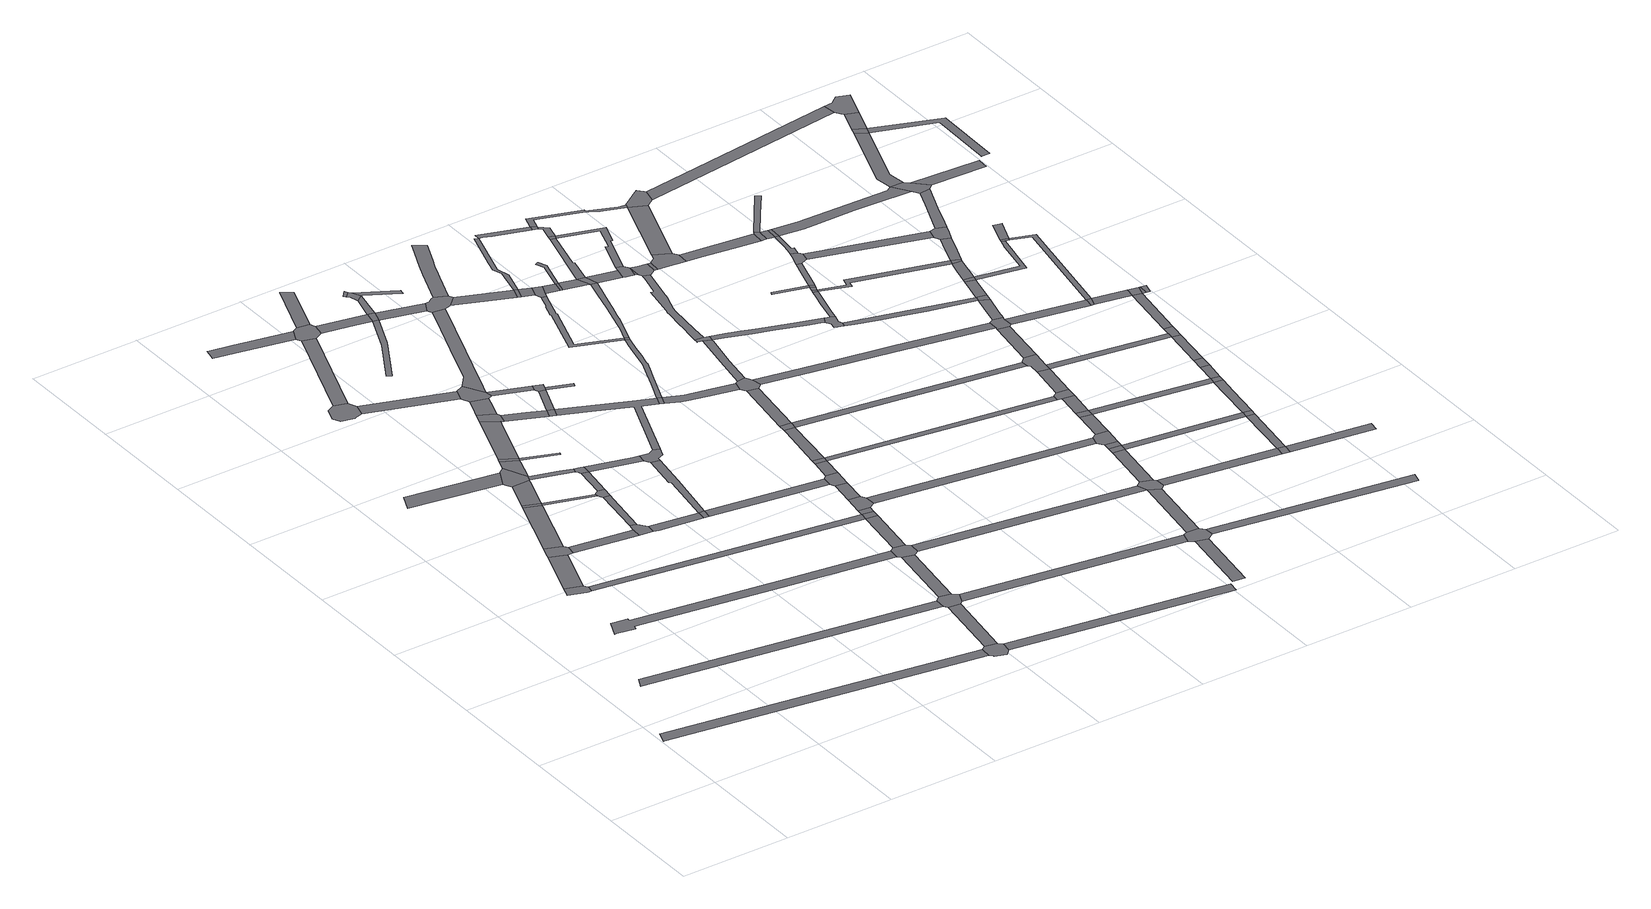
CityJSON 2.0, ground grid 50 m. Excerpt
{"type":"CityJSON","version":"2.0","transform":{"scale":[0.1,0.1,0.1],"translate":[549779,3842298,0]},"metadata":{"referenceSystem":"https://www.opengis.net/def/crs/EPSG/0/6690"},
"CityObjects":{
"road1":{"type":"Road","attributes":{"RoadStructureAttribute.sectionType":"1"},"geometry":[{"type":"MultiSurface","lod":"1","boundaries":[[[0,1,2,3,4]]]}]},
"road2":{"type":"Road","geometry":[{"type":"MultiSurface","lod":"1","boundaries":[[[5,6,7,8,9,10,11,12,13,14]]]}]},
"road3":{"type":"Road","attributes":{"RoadStructureAttribute.sectionType":"1"},"geometry":[{"type":"MultiSurface","lod":"1","boundaries":[[[15,5,14,16]]]}]},
"road4":{"type":"Road","geometry":[{"type":"MultiSurface","lod":"1","boundaries":[[[17,18,15,16,19,20,21]]]}]},
"road5":{"type":"Road","attributes":{"RoadStructureAttribute.sectionType":"1"},"geometry":[{"type":"MultiSurface","lod":"1","boundaries":[[[22,23,24,25,26]]]}]},
"road6":{"type":"Road","attributes":{"RoadStructureAttribute.sectionType":"1"},"geometry":[{"type":"MultiSurface","lod":"1","boundaries":[[[27,28,29,30,31,32]]]}]},
"road7":{"type":"Road","attributes":{"RoadStructureAttribute.sectionType":"1"},"geometry":[{"type":"MultiSurface","lod":"1","boundaries":[[[33,17,21,34,35]]]}]},
"road8":{"type":"Road","attributes":{"RoadStructureAttribute.sectionType":"1"},"geometry":[{"type":"MultiSurface","lod":"1","boundaries":[[[20,19,36,37]]]}]},
"road9":{"type":"Road","geometry":[{"type":"MultiSurface","lod":"1","boundaries":[[[38,33,35,39]]]}]},
"road10":{"type":"Road","attributes":{"RoadStructureAttribute.sectionType":"1"},"geometry":[{"type":"MultiSurface","lod":"1","boundaries":[[[40,41,42,43,44,45,46,47,48,49,50,51,52,53]]]}]},
"road11":{"type":"Road","attributes":{"RoadStructureAttribute.sectionType":"1"},"geometry":[{"type":"MultiSurface","lod":"1","boundaries":[[[54,55,56,57,58,38,39]]]}]},
"road12":{"type":"Road","geometry":[{"type":"MultiSurface","lod":"1","boundaries":[[[59,60,61,62,63,64,65,66,67,68]]]}]},
"road13":{"type":"Road","geometry":[{"type":"MultiSurface","lod":"1","boundaries":[[[69,32,31,70,58,57,71,72]]]}]},
"road14":{"type":"Road","geometry":[{"type":"MultiSurface","lod":"1","boundaries":[[[39,35,73,74]]]}]},
"road15":{"type":"Road","geometry":[{"type":"MultiSurface","lod":"1","boundaries":[[[75,37,36,76,77,78]]]}]},
"road16":{"type":"Road","attributes":{"RoadStructureAttribute.sectionType":"1"},"geometry":[{"type":"MultiSurface","lod":"1","boundaries":[[[79,69,72,80,81,82]]]}]},
"road17":{"type":"Road","attributes":{"RoadStructureAttribute.sectionType":"1"},"geometry":[{"type":"MultiSurface","lod":"1","boundaries":[[[83,75,78,84,85]]]}]},
"road18":{"type":"Road","attributes":{"RoadStructureAttribute.sectionType":"1"},"geometry":[{"type":"MultiSurface","lod":"1","boundaries":[[[12,11,86,87]]]}]},
"road19":{"type":"Road","geometry":[{"type":"MultiSurface","lod":"1","boundaries":[[[88,79,82,89]]]}]},
"road20":{"type":"Road","attributes":{"RoadStructureAttribute.sectionType":"1"},"geometry":[{"type":"MultiSurface","lod":"1","boundaries":[[[90,91,72,71,92,93,94,95]]]}]},
"road21":{"type":"Road","geometry":[{"type":"MultiSurface","lod":"1","boundaries":[[[96,74,73,83,85,97]]]}]},
"road22":{"type":"Road","attributes":{"RoadStructureAttribute.sectionType":"1"},"geometry":[{"type":"MultiSurface","lod":"1","boundaries":[[[98,99,100,101,102,103,104]]]}]},
"road23":{"type":"Road","attributes":{"RoadStructureAttribute.sectionType":"1"},"geometry":[{"type":"MultiSurface","lod":"1","boundaries":[[[77,76,105,106,107]]]}]},
"road24":{"type":"Road","attributes":{"RoadStructureAttribute.sectionType":"1"},"geometry":[{"type":"MultiSurface","lod":"1","boundaries":[[[108,59,68,109]]]}]},
"road25":{"type":"Road","attributes":{"RoadStructureAttribute.sectionType":"1"},"geometry":[{"type":"MultiSurface","lod":"1","boundaries":[[[110,96,97,111]]]}]},
"road26":{"type":"Road","attributes":{"RoadStructureAttribute.sectionType":"1"},"geometry":[{"type":"MultiSurface","lod":"1","boundaries":[[[67,66,112,113]]]}]},
"road27":{"type":"Road","attributes":{"RoadStructureAttribute.sectionType":"1"},"geometry":[{"type":"MultiSurface","lod":"1","boundaries":[[[114,115,88,89,116,117,118,119]]]}]},
"road28":{"type":"Road","geometry":[{"type":"MultiSurface","lod":"1","boundaries":[[[120,4,3,121,122,123,124,125,126]]]}]},
"road29":{"type":"Road","geometry":[{"type":"MultiSurface","lod":"1","boundaries":[[[127,128,129,89,82]]]}]},
"road30":{"type":"Road","geometry":[{"type":"MultiSurface","lod":"1","boundaries":[[[130,95,94,131,110,111,132]]]}]},
"road31":{"type":"Road","geometry":[{"type":"MultiSurface","lod":"1","boundaries":[[[107,106,133,134]]]}]},
"road32":{"type":"Road","attributes":{"RoadStructureAttribute.sectionType":"1"},"geometry":[{"type":"MultiSurface","lod":"1","boundaries":[[[135,120,126,136,137]]]}]},
"road33":{"type":"Road","geometry":[{"type":"MultiSurface","lod":"1","boundaries":[[[138,114,119,139,140,141]]]}]},
"road34":{"type":"Road","attributes":{"RoadStructureAttribute.sectionType":"1"},"geometry":[{"type":"MultiSurface","lod":"1","boundaries":[[[142,132,111,143,144]]]}]},
"road35":{"type":"Road","geometry":[{"type":"MultiSurface","lod":"1","boundaries":[[[145,104,103,108,109,146,147,148]]]}]},
"road36":{"type":"Road","attributes":{"RoadStructureAttribute.sectionType":"1"},"geometry":[{"type":"MultiSurface","lod":"1","boundaries":[[[149,150,151,138,141,152,153,154,155,156]]]}]},
"road37":{"type":"Road","attributes":{"RoadStructureAttribute.sectionType":"1"},"geometry":[{"type":"MultiSurface","lod":"1","boundaries":[[[157,158,159,107,134,160,161]]]}]},
"road38":{"type":"Road","geometry":[{"type":"MultiSurface","lod":"1","boundaries":[[[162,26,25,135,137,163,164,165]]]}]},
"road39":{"type":"Road","geometry":[{"type":"MultiSurface","lod":"1","boundaries":[[[166,113,112,167,168,149,156,169,170]]]}]},
"road40":{"type":"Road","attributes":{"RoadStructureAttribute.sectionType":"1"},"geometry":[{"type":"MultiSurface","lod":"1","boundaries":[[[171,140,139,172,173,174]]]}]},
"road41":{"type":"Road","geometry":[{"type":"MultiSurface","lod":"1","boundaries":[[[175,176,177,178,179,180]]]}]},
"road42":{"type":"Road","attributes":{"RoadStructureAttribute.sectionType":"1"},"geometry":[{"type":"MultiSurface","lod":"1","boundaries":[[[181,145,148,182,183]]]}]},
"road43":{"type":"Road","attributes":{"RoadStructureAttribute.sectionType":"1"},"geometry":[{"type":"MultiSurface","lod":"1","boundaries":[[[184,162,165,185]]]}]},
"road44":{"type":"Road","geometry":[{"type":"MultiSurface","lod":"1","boundaries":[[[186,187,144,143,157,161,188,189,190]]]}]},
"road45":{"type":"Road","geometry":[{"type":"MultiSurface","lod":"1","boundaries":[[[174,173,191,192]]]}]},
"road46":{"type":"Road","attributes":{"RoadStructureAttribute.sectionType":"1"},"geometry":[{"type":"MultiSurface","lod":"1","boundaries":[[[147,146,193,194,175,195]]]}]},
"road47":{"type":"Road","geometry":[{"type":"MultiSurface","lod":"1","boundaries":[[[170,169,196,197]]]}]},
"road48":{"type":"Road","attributes":{"RoadStructureAttribute.sectionType":"1"},"geometry":[{"type":"MultiSurface","lod":"1","boundaries":[[[134,133,198,199,200]]]}]},
"road49":{"type":"Road","geometry":[{"type":"MultiSurface","lod":"1","boundaries":[[[201,174,192,202]]]}]},
"road50":{"type":"Road","geometry":[{"type":"MultiSurface","lod":"1","boundaries":[[[203,53,52,184,185,204,205,206]]]}]},
"road51":{"type":"Road","geometry":[{"type":"MultiSurface","lod":"1","boundaries":[[[207,197,196,201,202,208]]]}]},
"road52":{"type":"Road","geometry":[{"type":"MultiSurface","lod":"1","boundaries":[[[195,175,180,209]]]}]},
"road53":{"type":"Road","attributes":{"RoadStructureAttribute.sectionType":"1"},"geometry":[{"type":"MultiSurface","lod":"1","boundaries":[[[210,211,212,213,166,170,214,215,216,217]]]}]},
"road54":{"type":"Road","attributes":{"RoadStructureAttribute.sectionType":"1"},"geometry":[{"type":"MultiSurface","lod":"1","boundaries":[[[86,218,219,203,206,220]]]}]},
"road55":{"type":"Road","attributes":{"RoadStructureAttribute.sectionType":"1"},"geometry":[{"type":"MultiSurface","lod":"1","boundaries":[[[221,222,223,224,192,191,225,226,186,190,227,228,229,230]]]}]},
"road56":{"type":"Road","attributes":{"RoadStructureAttribute.sectionType":"1"},"geometry":[{"type":"MultiSurface","lod":"1","boundaries":[[[231,232,195,209]]]}]},
"road57":{"type":"Road","geometry":[{"type":"MultiSurface","lod":"1","boundaries":[[[233,234,208,202]]]}]},
"road58":{"type":"Road","geometry":[{"type":"MultiSurface","lod":"1","boundaries":[[[235,236,237,238]]]}]},
"road59":{"type":"Road","geometry":[{"type":"MultiSurface","lod":"1","boundaries":[[[87,86,220,239]]]}]},
"road60":{"type":"Road","geometry":[{"type":"MultiSurface","lod":"1","boundaries":[[[238,237,240,232,231,241]]]}]},
"road61":{"type":"Road","attributes":{"RoadStructureAttribute.sectionType":"1"},"geometry":[{"type":"MultiSurface","lod":"1","boundaries":[[[242,87,239,243]]]}]},
"road62":{"type":"Road","attributes":{"RoadStructureAttribute.sectionType":"1"},"geometry":[{"type":"MultiSurface","lod":"1","boundaries":[[[125,124,244,245]]]}]},
"road63":{"type":"Road","attributes":{"RoadStructureAttribute.sectionType":"1"},"geometry":[{"type":"MultiSurface","lod":"1","boundaries":[[[246,209,180,247,248,249]]]}]},
"road64":{"type":"Road","geometry":[{"type":"MultiSurface","lod":"1","boundaries":[[[250,242,243,251,252,253]]]}]},
"road65":{"type":"Road","geometry":[{"type":"MultiSurface","lod":"1","boundaries":[[[254,255,256,257,258,241,231]]]}]},
"road66":{"type":"Road","attributes":{"RoadStructureAttribute.sectionType":"1"},"geometry":[{"type":"MultiSurface","lod":"1","boundaries":[[[259,250,253,260]]]}]},
"road67":{"type":"Road","geometry":[{"type":"MultiSurface","lod":"1","boundaries":[[[261,200,199,259,260,262]]]}]},
"road68":{"type":"Road","geometry":[{"type":"MultiSurface","lod":"1","boundaries":[[[230,229,263,264]]]}]},
"road69":{"type":"Road","attributes":{"RoadStructureAttribute.sectionType":"1"},"geometry":[{"type":"MultiSurface","lod":"1","boundaries":[[[265,261,262,266,267,268]]]}]},
"road70":{"type":"Road","geometry":[{"type":"MultiSurface","lod":"1","boundaries":[[[269,270,271,272,249,248,210,217,273,274,275]]]}]},
"road71":{"type":"Road","geometry":[{"type":"MultiSurface","lod":"1","boundaries":[[[276,265,268,277]]]}]},
"road72":{"type":"Road","attributes":{"RoadStructureAttribute.sectionType":"1"},"geometry":[{"type":"MultiSurface","lod":"1","boundaries":[[[164,163,278,279]]]}]},
"road73":{"type":"Road","attributes":{"RoadStructureAttribute.sectionType":"1"},"geometry":[{"type":"MultiSurface","lod":"1","boundaries":[[[280,281,276,277,282,283]]]}]},
"road74":{"type":"Road","attributes":{"RoadStructureAttribute.sectionType":"1"},"geometry":[{"type":"MultiSurface","lod":"1","boundaries":[[[284,285,286,264,263,287,288,289,290,291]]]}]},
"road75":{"type":"Road","attributes":{"RoadStructureAttribute.sectionType":"1"},"geometry":[{"type":"MultiSurface","lod":"1","boundaries":[[[292,293,294,295,296,297,298,299,300,301,230,264,302,303,304,305,306,307,308,309,310,311,312]]]}]},
"road76":{"type":"Road","attributes":{"RoadStructureAttribute.sectionType":"1"},"geometry":[{"type":"MultiSurface","lod":"1","boundaries":[[[313,274,273,314,315,316]]]}]},
"road77":{"type":"Road","geometry":[{"type":"MultiSurface","lod":"1","boundaries":[[[317,280,283,318]]]}]},
"road78":{"type":"Road","attributes":{"RoadStructureAttribute.sectionType":"1"},"geometry":[{"type":"MultiSurface","lod":"1","boundaries":[[[319,320,321,322,269,275,323,324,325,326,327]]]}]},
"road79":{"type":"Road","attributes":{"RoadStructureAttribute.sectionType":"1"},"geometry":[{"type":"MultiSurface","lod":"1","boundaries":[[[328,205,204,329,330]]]}]},
"road80":{"type":"Road","attributes":{"RoadStructureAttribute.sectionType":"1"},"geometry":[{"type":"MultiSurface","lod":"1","boundaries":[[[331,332,317,318,333,334]]]}]},
"road81":{"type":"Road","attributes":{"RoadStructureAttribute.sectionType":"1"},"geometry":[{"type":"MultiSurface","lod":"1","boundaries":[[[335,336,337,338,339,340,292,341,342,343,344,345,346,347]]]}]},
"road82":{"type":"Road","geometry":[{"type":"MultiSurface","lod":"1","boundaries":[[[316,315,348,349]]]}]},
"road83":{"type":"Road","geometry":[{"type":"MultiSurface","lod":"1","boundaries":[[[341,292,312,350]]]}]},
"road84":{"type":"Road","attributes":{"RoadStructureAttribute.sectionType":"1"},"geometry":[{"type":"MultiSurface","lod":"1","boundaries":[[[349,348,351,352]]]}]},
"road85":{"type":"Road","geometry":[{"type":"MultiSurface","lod":"1","boundaries":[[[353,354,355,356,291,290,331,334,357,358]]]}]},
"road86":{"type":"Road","geometry":[{"type":"MultiSurface","lod":"1","boundaries":[[[352,351,335,347,359,360]]]}]},
"road87":{"type":"Road","attributes":{"RoadStructureAttribute.sectionType":"1"},"geometry":[{"type":"MultiSurface","lod":"1","boundaries":[[[360,359,361,362,363]]]}]},
"road88":{"type":"Road","attributes":{"RoadStructureAttribute.sectionType":"1"},"geometry":[{"type":"MultiSurface","lod":"1","boundaries":[[[252,251,364,365]]]}]},
"road89":{"type":"Road","attributes":{"RoadStructureAttribute.sectionType":"1"},"geometry":[{"type":"MultiSurface","lod":"1","boundaries":[[[366,367,368,369,370,316,349,371,372,373]]]}]},
"road90":{"type":"Road","attributes":{"RoadStructureAttribute.sectionType":"1"},"geometry":[{"type":"MultiSurface","lod":"1","boundaries":[[[374,375,376,356,355,377,378,379,380,381]]]}]},
"road91":{"type":"Road","attributes":{"RoadStructureAttribute.sectionType":"1"},"geometry":[{"type":"MultiSurface","lod":"1","boundaries":[[[382,383,384,385,386,387,388,389,341,350,390,391,392,393,394,395,396,397,398]]]}]},
"road92":{"type":"Road","geometry":[{"type":"MultiSurface","lod":"1","boundaries":[[[363,362,399,400]]]}]},
"road93":{"type":"Road","attributes":{"RoadStructureAttribute.sectionType":"1"},"geometry":[{"type":"MultiSurface","lod":"1","boundaries":[[[401,402,403,404,405]]]}]},
"road94":{"type":"Road","geometry":[{"type":"MultiSurface","lod":"1","boundaries":[[[406,407,408,409,374,381,410,411]]]}]},
"road95":{"type":"Road","attributes":{"RoadStructureAttribute.sectionType":"1"},"geometry":[{"type":"MultiSurface","lod":"1","boundaries":[[[412,400,399,413,382,414]]]}]},
"road96":{"type":"Road","geometry":[{"type":"MultiSurface","lod":"1","boundaries":[[[415,416,417,418,419,420,363,400]]]}]},
"road97":{"type":"Road","geometry":[{"type":"MultiSurface","lod":"1","boundaries":[[[414,382,398,421]]]}]},
"road98":{"type":"Road","attributes":{"RoadStructureAttribute.sectionType":"1"},"geometry":[{"type":"MultiSurface","lod":"1","boundaries":[[[277,268,422,423]]]}]},
"road99":{"type":"Road","geometry":[{"type":"MultiSurface","lod":"1","boundaries":[[[424,279,278,401,405,425,426,427]]]}]},
"road100":{"type":"Road","attributes":{"RoadStructureAttribute.sectionType":"1"},"geometry":[{"type":"MultiSurface","lod":"1","boundaries":[[[428,429,430,431,432,433,434,435,436,437,438,439,440,441,442,406,411,443,444,445,446,447,448,449,450,451,452,453]]]}]},
"road101":{"type":"Road","attributes":{"RoadStructureAttribute.sectionType":"1"},"geometry":[{"type":"MultiSurface","lod":"1","boundaries":[[[421,398,454,455,456]]]}]},
"road102":{"type":"Road","attributes":{"RoadStructureAttribute.sectionType":"1"},"geometry":[{"type":"MultiSurface","lod":"1","boundaries":[[[457,414,421,458,459,460]]]}]},
"road103":{"type":"Road","attributes":{"RoadStructureAttribute.sectionType":"1"},"geometry":[{"type":"MultiSurface","lod":"1","boundaries":[[[461,462,463,373,464,465,466,467]]]}]},
"road104":{"type":"Road","attributes":{"RoadStructureAttribute.sectionType":"1"},"geometry":[{"type":"MultiSurface","lod":"1","boundaries":[[[329,424,427,468,469]]]}]},
"road105":{"type":"Road","attributes":{"RoadStructureAttribute.sectionType":"1"},"geometry":[{"type":"MultiSurface","lod":"1","boundaries":[[[318,283,470,471]]]}]},
"road106":{"type":"Road","geometry":[{"type":"MultiSurface","lod":"1","boundaries":[[[472,456,455,473,474,475,476]]]}]},
"road107":{"type":"Road","attributes":{"RoadStructureAttribute.sectionType":"1"},"geometry":[{"type":"MultiSurface","lod":"1","boundaries":[[[477,478,479,480,410,381,481,482,483,484,485,486,487,488]]]}]},
"road108":{"type":"Road","attributes":{"RoadStructureAttribute.sectionType":"1"},"geometry":[{"type":"MultiSurface","lod":"1","boundaries":[[[475,474,489]]]}]},
"road109":{"type":"Road","geometry":[{"type":"MultiSurface","lod":"1","boundaries":[[[490,457,460,491]]]}]},
"road110":{"type":"Road","geometry":[{"type":"MultiSurface","lod":"1","boundaries":[[[467,466,492,493]]]}]},
"road111":{"type":"Road","attributes":{"RoadStructureAttribute.sectionType":"1"},"geometry":[{"type":"MultiSurface","lod":"1","boundaries":[[[494,493,492,495,490,491]]]}]},
"road112":{"type":"Road","geometry":[{"type":"MultiSurface","lod":"1","boundaries":[[[496,330,329,469,497,498,499]]]}]},
"road113":{"type":"Road","geometry":[{"type":"MultiSurface","lod":"1","boundaries":[[[500,475,489,428,453,501,502,503]]]}]},
"road114":{"type":"Road","attributes":{"RoadStructureAttribute.sectionType":"1"},"geometry":[{"type":"MultiSurface","lod":"1","boundaries":[[[504,505,506,491,460,507,508,509,472,476]]]}]},
"road115":{"type":"Road","attributes":{"RoadStructureAttribute.sectionType":"1"},"geometry":[{"type":"MultiSurface","lod":"1","boundaries":[[[503,502,510,511]]]}]},
"road116":{"type":"Road","attributes":{"RoadStructureAttribute.sectionType":"1"},"geometry":[{"type":"MultiSurface","lod":"1","boundaries":[[[512,496,499,513,514]]]}]},
"road117":{"type":"Road","attributes":{"RoadStructureAttribute.sectionType":"1"},"geometry":[{"type":"MultiSurface","lod":"1","boundaries":[[[515,516,517,518,358,357,519,520,521,522]]]}]},
"road118":{"type":"Road","geometry":[{"type":"MultiSurface","lod":"1","boundaries":[[[523,524,525,511,510,526,527,528,529,530,531]]]}]},
"road119":{"type":"Road","geometry":[{"type":"MultiSurface","lod":"1","boundaries":[[[532,512,514,533]]]}]},
"road120":{"type":"Road","attributes":{"RoadStructureAttribute.sectionType":"1"},"geometry":[{"type":"MultiSurface","lod":"1","boundaries":[[[534,535,532,533,536,537]]]}]},
"road121":{"type":"Road","geometry":[{"type":"MultiSurface","lod":"1","boundaries":[[[538,365,364,534,537,539]]]}]},
"road122":{"type":"Road","attributes":{"RoadStructureAttribute.sectionType":"1"},"geometry":[{"type":"MultiSurface","lod":"1","boundaries":[[[540,541,542,543,467,493,544,545,546,547,548,549,550]]]}]},
"road123":{"type":"Road","geometry":[{"type":"MultiSurface","lod":"1","boundaries":[[[551,488,487,552,553,554,555,556,557,558]]]}]},
"road124":{"type":"Road","attributes":{"RoadStructureAttribute.sectionType":"1"},"geometry":[{"type":"MultiSurface","lod":"1","boundaries":[[[559,538,539,560,561,562]]]}]},
"road125":{"type":"Road","geometry":[{"type":"MultiSurface","lod":"1","boundaries":[[[563,564,565,566,567,568]]]}]},
"road126":{"type":"Road","attributes":{"RoadStructureAttribute.sectionType":"1"},"geometry":[{"type":"MultiSurface","lod":"1","boundaries":[[[569,570,571,558,557,572,573,574]]]}]},
"road127":{"type":"Road","geometry":[{"type":"MultiSurface","lod":"1","boundaries":[[[575,559,562,576]]]}]},
"road128":{"type":"Road","attributes":{"RoadStructureAttribute.sectionType":"1"},"geometry":[{"type":"MultiSurface","lod":"1","boundaries":[[[577,578,523,531,579]]]}]},
"road129":{"type":"Road","attributes":{"RoadStructureAttribute.sectionType":"1"},"geometry":[{"type":"MultiSurface","lod":"1","boundaries":[[[580,581,498,497,582,583]]]}]},
"road130":{"type":"Road","attributes":{"RoadStructureAttribute.sectionType":"1"},"geometry":[{"type":"MultiSurface","lod":"1","boundaries":[[[584,585,575,576,586]]]}]},
"road131":{"type":"Road","attributes":{"RoadStructureAttribute.sectionType":"1"},"geometry":[{"type":"MultiSurface","lod":"1","boundaries":[[[426,425,587,588]]]}]},
"road132":{"type":"Road","geometry":[{"type":"MultiSurface","lod":"1","boundaries":[[[589,569,574,590]]]}]},
"road133":{"type":"Road","geometry":[{"type":"MultiSurface","lod":"1","boundaries":[[[591,423,422,584,586,592,593]]]}]},
"road134":{"type":"Road","attributes":{"RoadStructureAttribute.sectionType":"1"},"geometry":[{"type":"MultiSurface","lod":"1","boundaries":[[[567,589,590,594]]]}]},
"road135":{"type":"Road","attributes":{"RoadStructureAttribute.sectionType":"1"},"geometry":[{"type":"MultiSurface","lod":"1","boundaries":[[[595,530,529,596,597,598,599]]]}]},
"road136":{"type":"Road","geometry":[{"type":"MultiSurface","lod":"1","boundaries":[[[568,567,594,600]]]}]},
"road137":{"type":"Road","attributes":{"RoadStructureAttribute.sectionType":"1"},"geometry":[{"type":"MultiSurface","lod":"1","boundaries":[[[601,591,593,602,603,604]]]}]},
"road138":{"type":"Road","attributes":{"RoadStructureAttribute.sectionType":"1"},"geometry":[{"type":"MultiSurface","lod":"1","boundaries":[[[605,606,568,600,607]]]}]},
"road139":{"type":"Road","geometry":[{"type":"MultiSurface","lod":"1","boundaries":[[[608,609,550,549,577,579,610,611,612]]]}]},
"road140":{"type":"Road","attributes":{"RoadStructureAttribute.sectionType":"1"},"geometry":[{"type":"MultiSurface","lod":"1","boundaries":[[[533,514,613,614]]]}]},
"road141":{"type":"Road","attributes":{"RoadStructureAttribute.sectionType":"1"},"geometry":[{"type":"MultiSurface","lod":"1","boundaries":[[[555,554,615,616,617,618,619,620]]]}]},
"road142":{"type":"Road","geometry":[{"type":"MultiSurface","lod":"1","boundaries":[[[621,622,471,470,623,624,601,604,625,626]]]}]},
"road143":{"type":"Road","geometry":[{"type":"MultiSurface","lod":"1","boundaries":[[[627,628,605,607,629,630,631,632]]]}]},
"road144":{"type":"Road","geometry":[{"type":"MultiSurface","lod":"1","boundaries":[[[633,634,599,598,635,636]]]}]},
"road145":{"type":"Road","attributes":{"RoadStructureAttribute.sectionType":"1"},"geometry":[{"type":"MultiSurface","lod":"1","boundaries":[[[637,638,639,627,632,640,641,642,643]]]}]},
"road146":{"type":"Road","attributes":{"RoadStructureAttribute.sectionType":"1"},"geometry":[{"type":"MultiSurface","lod":"1","boundaries":[[[644,621,626,645]]]}]},
"road147":{"type":"Road","attributes":{"RoadStructureAttribute.sectionType":"1"},"geometry":[{"type":"MultiSurface","lod":"1","boundaries":[[[646,636,635,647,637,648]]]}]},
"road148":{"type":"Road","attributes":{"RoadStructureAttribute.sectionType":"1"},"geometry":[{"type":"MultiSurface","lod":"1","boundaries":[[[576,562,649,650]]]}]},
"road149":{"type":"Road","geometry":[{"type":"MultiSurface","lod":"1","boundaries":[[[583,582,651,652]]]}]},
"road150":{"type":"Road","geometry":[{"type":"MultiSurface","lod":"1","boundaries":[[[648,637,643,653]]]}]},
"road151":{"type":"Road","attributes":{"RoadStructureAttribute.sectionType":"1"},"geometry":[{"type":"MultiSurface","lod":"1","boundaries":[[[654,655,590,574,656,657,658,659]]]}]},
"road152":{"type":"Road","geometry":[{"type":"MultiSurface","lod":"1","boundaries":[[[660,522,521,644,645,661,662,663]]]}]},
"road153":{"type":"Road","attributes":{"RoadStructureAttribute.sectionType":"1"},"geometry":[{"type":"MultiSurface","lod":"1","boundaries":[[[613,583,652,664]]]}]},
"road154":{"type":"Road","attributes":{"RoadStructureAttribute.sectionType":"1"},"geometry":[{"type":"MultiSurface","lod":"1","boundaries":[[[665,666,667,668,633,636]]]}]},
"road155":{"type":"Road","attributes":{"RoadStructureAttribute.sectionType":"1"},"geometry":[{"type":"MultiSurface","lod":"1","boundaries":[[[619,669,670,660,663,671,672]]]}]},
"road156":{"type":"Road","geometry":[{"type":"MultiSurface","lod":"1","boundaries":[[[614,613,664,673]]]}]},
"road157":{"type":"Road","geometry":[{"type":"MultiSurface","lod":"1","boundaries":[[[620,619,672,674]]]}]},
"road158":{"type":"Road","attributes":{"RoadStructureAttribute.sectionType":"1"},"geometry":[{"type":"MultiSurface","lod":"1","boundaries":[[[625,604,675,676]]]}]},
"road159":{"type":"Road","attributes":{"RoadStructureAttribute.sectionType":"1"},"geometry":[{"type":"MultiSurface","lod":"1","boundaries":[[[631,630,677,678]]]}]},
"road160":{"type":"Road","attributes":{"RoadStructureAttribute.sectionType":"1"},"geometry":[{"type":"MultiSurface","lod":"1","boundaries":[[[679,680,681,620,674,682,683]]]}]},
"road161":{"type":"Road","attributes":{"RoadStructureAttribute.sectionType":"1"},"geometry":[{"type":"MultiSurface","lod":"1","boundaries":[[[649,684,685,686,614,673,687,688]]]}]},
"road162":{"type":"Road","attributes":{"RoadStructureAttribute.sectionType":"1"},"geometry":[{"type":"MultiSurface","lod":"1","boundaries":[[[652,651,689,690]]]}]},
"road163":{"type":"Road","geometry":[{"type":"MultiSurface","lod":"1","boundaries":[[[691,679,683,692]]]}]},
"road164":{"type":"Road","attributes":{"RoadStructureAttribute.sectionType":"1"},"geometry":[{"type":"MultiSurface","lod":"1","boundaries":[[[693,694,662,661,695,696,697,698]]]}]},
"road165":{"type":"Road","geometry":[{"type":"MultiSurface","lod":"1","boundaries":[[[650,649,688,699,700]]]}]},
"road166":{"type":"Road","attributes":{"RoadStructureAttribute.sectionType":"1"},"geometry":[{"type":"MultiSurface","lod":"1","boundaries":[[[658,701,702,691,692,703,704]]]}]},
"road167":{"type":"Road","attributes":{"RoadStructureAttribute.sectionType":"1"},"geometry":[{"type":"MultiSurface","lod":"1","boundaries":[[[705,706,650,700,707]]]}]},
"road168":{"type":"Road","geometry":[{"type":"MultiSurface","lod":"1","boundaries":[[[659,658,704,708]]]}]},
"road169":{"type":"Road","attributes":{"RoadStructureAttribute.sectionType":"1"},"geometry":[{"type":"MultiSurface","lod":"1","boundaries":[[[709,710,653,643,711,712,713,714,715,716,717,718]]]}]},
"road170":{"type":"Road","geometry":[{"type":"MultiSurface","lod":"1","boundaries":[[[719,705,707,720,721,722]]]}]},
"road171":{"type":"Road","attributes":{"RoadStructureAttribute.sectionType":"1"},"geometry":[{"type":"MultiSurface","lod":"1","boundaries":[[[723,724,725,659,708,726,727]]]}]},
"road172":{"type":"Road","attributes":{"RoadStructureAttribute.sectionType":"1"},"geometry":[{"type":"MultiSurface","lod":"1","boundaries":[[[675,719,722,728]]]}]},
"road173":{"type":"Road","attributes":{"RoadStructureAttribute.sectionType":"1"},"geometry":[{"type":"MultiSurface","lod":"1","boundaries":[[[729,730,731,692,683,732,733]]]}]},
"road174":{"type":"Road","geometry":[{"type":"MultiSurface","lod":"1","boundaries":[[[698,697,734,735]]]}]},
"road175":{"type":"Road","attributes":{"RoadStructureAttribute.sectionType":"1"},"geometry":[{"type":"MultiSurface","lod":"1","boundaries":[[[736,612,611,737,738]]]}]},
"road176":{"type":"Road","geometry":[{"type":"MultiSurface","lod":"1","boundaries":[[[739,740,676,675,728,741,742,743]]]}]},
"road177":{"type":"Road","geometry":[{"type":"MultiSurface","lod":"1","boundaries":[[[744,678,677,723,727,745,746]]]}]},
"road178":{"type":"Road","attributes":{"RoadStructureAttribute.sectionType":"1"},"geometry":[{"type":"MultiSurface","lod":"1","boundaries":[[[747,735,734,748,749]]]}]},
"road179":{"type":"Road","attributes":{"RoadStructureAttribute.sectionType":"1"},"geometry":[{"type":"MultiSurface","lod":"1","boundaries":[[[748,739,743,750]]]}]},
"road180":{"type":"Road","attributes":{"RoadStructureAttribute.sectionType":"1"},"geometry":[{"type":"MultiSurface","lod":"1","boundaries":[[[751,752,753,754,698,735]]]}]},
"road181":{"type":"Road","geometry":[{"type":"MultiSurface","lod":"1","boundaries":[[[755,729,733,753,752]]]}]},
"road182":{"type":"Road","attributes":{"RoadStructureAttribute.sectionType":"1"},"geometry":[{"type":"MultiSurface","lod":"1","boundaries":[[[756,757,758,759,760,744,746]]]}]},
"road183":{"type":"Road","geometry":[{"type":"MultiSurface","lod":"1","boundaries":[[[749,748,750,761]]]}]},
"road184":{"type":"Road","geometry":[{"type":"MultiSurface","lod":"1","boundaries":[[[762,763,764,765,755,752]]]}]},
"road185":{"type":"Road","attributes":{"RoadStructureAttribute.sectionType":"1"},"geometry":[{"type":"MultiSurface","lod":"1","boundaries":[[[761,750,766,767]]]}]},
"road186":{"type":"Road","geometry":[{"type":"MultiSurface","lod":"1","boundaries":[[[767,766,768,769]]]}]},
"road187":{"type":"Road","geometry":[{"type":"MultiSurface","lod":"1","boundaries":[[[718,717,759,758,770,771,772]]]}]},
"road188":{"type":"Road","attributes":{"RoadStructureAttribute.sectionType":"1"},"geometry":[{"type":"MultiSurface","lod":"1","boundaries":[[[773,774,718,772,775,776,777]]]}]},
"road189":{"type":"Road","attributes":{"RoadStructureAttribute.sectionType":"1"},"geometry":[{"type":"MultiSurface","lod":"1","boundaries":[[[771,770,778,779]]]}]},
"road190":{"type":"Road","geometry":[{"type":"MultiSurface","lod":"1","boundaries":[[[780,773,777,781]]]}]},
"road191":{"type":"Road","attributes":{"RoadStructureAttribute.sectionType":"1"},"geometry":[{"type":"MultiSurface","lod":"1","boundaries":[[[782,780,781,783,784]]]}]},
"road192":{"type":"Road","geometry":[{"type":"MultiSurface","lod":"1","boundaries":[[[785,786,787,788,789,736,738,790,791,782,784,792]]]}]},
"road193":{"type":"Road","attributes":{"RoadStructureAttribute.sectionType":"1"},"geometry":[{"type":"MultiSurface","lod":"1","boundaries":[[[793,794,795,781,777,796,797,798,799]]]}]}
},
"vertices":[
[29,423,0],[10,368,0],[15,367,0],[1429,159,0],[1434,210,0],
[333,1522,0],[328,1508,0],[327,1504,0],[317,1475,0],[393,1448,0],[403,1447,0],[414,1445,0],[419,1479,0],[417,1482,0],[408,1495,0],
[414,1748,0],[489,1721,0],
[436,1810,0],[422,1773,0],[515,1718,0],[521,1764,0],[511,1783,0],
[191,800,0],[169,754,0],[176,753,0],[1490,560,0],[1490,608,0],
[302,2423,0],[200,2440,0],[167,2363,0],[303,2341,0],[578,2296,0],[615,2373,0],
[542,2107,0],[614,2072,0],[617,2080,0],
[804,1677,0],[808,1724,0],
[547,2121,0],[622,2094,0],
[1104,1080,0],[411,1181,0],[413,1194,0],[347,1205,0],[338,1207,0],[305,1131,0],[315,1130,0],[397,1117,0],[398,1117,0],[402,1134,0],[666,1096,0],[1047,1040,0],[1549,967,0],[1552,1015,0],
[624,2098,0],[624,2100,0],[677,2248,0],[682,2262,0],[597,2260,0],
[360,3157,0],[325,3139,0],[303,3081,0],[320,3046,0],[379,3033,0],[391,3037,0],[400,3039,0],[419,3044,0],[435,3102,0],[419,3140,0],
[645,2395,0],[589,2275,0],[682,2263,0],[692,2287,0],
[837,2012,0],[836,2028,0],
[814,1759,0],[866,1669,0],[871,1714,0],[843,1752,0],
[662,2443,0],[695,2294,0],[729,2389,0],[735,2404,0],
[849,1992,0],[874,1959,0],[879,1988,0],
[1609,1269,0],[1614,1304,0],
[668,2458,0],[740,2419,0],
[819,2249,0],[697,2285,0],[684,2262,0],[774,2236,0],[865,2208,0],[873,2232,0],
[857,2041,0],[887,2036,0],
[289,3754,0],[203,3770,0],[183,3774,0],[172,3720,0],[289,3695,0],[521,3649,0],[546,3701,0],
[890,1665,0],[1087,1638,0],[1093,1682,0],
[534,3623,0],[592,3609,0],
[879,2186,0],[910,2180,0],
[803,2911,0],[823,2968,0],
[768,2730,0],[725,2611,0],[744,2430,0],[747,2439,0],[831,2668,0],[837,2684,0],
[1453,221,0],[1442,145,0],[1441,139,0],[1493,124,0],[1517,148,0],[1524,195,0],[1507,212,0],
[893,2349,0],[895,2355,0],[897,2361,0],
[902,2224,0],[872,2204,0],[914,2220,0],
[1111,1634,0],[1118,1679,0],
[1500,540,0],[1554,530,0],[1554,534,0],
[784,2776,0],[850,2678,0],[863,2723,0],[856,2739,0],
[1114,2167,0],[1133,2121,0],[1141,2162,0],
[573,3715,0],[629,3627,0],[640,3682,0],[629,3706,0],
[821,2874,0],[810,2846,0],[794,2803,0],[880,2803,0],[885,2819,0],[887,2824,0],[893,2839,0],[898,2853,0],
[1150,2095,0],[1124,1933,0],[1132,1925,0],[1163,1926,0],[1190,2089,0],
[1514,626,0],[1570,548,0],[1590,596,0],[1568,618,0],
[862,2986,0],[809,2898,0],[819,2879,0],[918,2861,0],[913,2895,0],
[958,2681,0],[967,2628,0],[1016,2607,0],[1035,2649,0],
[847,3584,0],[773,3416,0],[659,3220,0],[679,3208,0],[803,3421,0],[872,3578,0],
[668,3969,0],[714,3936,0],[715,3939,0],
[1561,950,0],[1614,938,0],
[1211,2170,0],[1183,2155,0],[1192,2103,0],[1222,2116,0],[1239,2159,0],
[1044,2595,0],[1062,2637,0],
[708,3613,0],[772,3600,0],[858,3638,0],
[1081,2803,0],[1091,2831,0],
[1352,1601,0],[1638,1561,0],[1642,1604,0],
[1088,2782,0],[1117,2774,0],
[1574,1030,0],[1639,954,0],[1642,1002,0],[1627,1021,0],
[1134,2816,0],[1125,2793,0],
[889,3631,0],
[1079,3505,0],[1033,3380,0],[980,3238,0],[906,3039,0],[940,2968,0],[944,2980,0],[1022,3193,0],[1135,3496,0],
[1609,1267,0],[1608,1264,0],[1662,1261,0],
[1434,2479,0],[1354,2513,0],[1353,2513,0],[1183,2585,0],[1175,2539,0],[1331,2472,0],[1358,2461,0],[1367,2457,0],[1425,2433,0],[1443,2475,0],
[919,3766,0],[886,3741,0],
[1228,2733,0],[1235,2752,0],
[881,3829,0],[856,3802,0],[865,3793,0],[889,3818,0],
[1667,1296,0],
[876,3783,0],[899,3803,0],
[1619,1334,0],[1671,1326,0],
[2508,0,0],[2515,48,0],
[893,3630,0],[880,3576,0],[1067,3527,0],[1094,3575,0],
[1632,1423,0],[1700,1344,0],[1699,1394,0],[1685,1416,0],
[922,3765,0],[1061,3688,0],[1065,3686,0],[1066,3697,0],[1068,3708,0],
[1650,1539,0],[1702,1530,0],
[1661,1621,0],[1714,1613,0],
[1444,2425,0],[1462,2467,0],
[1676,1716,0],[1726,1698,0],[1726,1701,0],[1727,1708,0],
[1145,3594,0],[1132,3587,0],[1122,3581,0],[1112,3575,0],[1167,3506,0],[1209,3548,0],[1200,3568,0],
[1679,1741,0],[1731,1733,0],
[2557,403,0],[2571,451,0],
[1718,1990,0],[1716,1973,0],[1767,1982,0],[1767,1983,0],
[1640,2412,0],[1538,2434,0],[1532,2437,0],[1504,2399,0],[1526,2390,0],[1615,2370,0],[1748,2340,0],[1761,2385,0],
[1585,2901,0],[1584,2898,0],[1581,2883,0],[1576,2864,0],[1563,2810,0],[1552,2765,0],[1540,2711,0],[1533,2695,0],[1512,2644,0],[1485,2576,0],[1516,2601,0],[1542,2664,0],[1560,2708,0],[1561,2717,0],[1574,2768,0],[1583,2810,0],[1584,2810,0],[1588,2829,0],[1593,2851,0],[1597,2868,0],[1603,2890,0],
[1426,3461,0],[1309,3447,0],[1417,3405,0],[1437,3457,0],
[1723,2026,0],[1773,2019,0],
[1295,3958,0],[1272,3903,0],[1234,3818,0],[1209,3758,0],[1251,3701,0],[1270,3750,0],[1277,3768,0],[1301,3822,0],[1347,3925,0],
[2177,924,0],[2643,809,0],[2629,858,0],
[1765,2318,0],[1748,2197,0],[1773,2021,0],[1815,2306,0],
[1495,3349,0],[1473,3281,0],[1469,3282,0],[1450,3222,0],[1454,3221,0],[1374,2983,0],[1593,2917,0],[1401,2988,0],[1477,3214,0],[1474,3215,0],[1485,3250,0],[1504,3307,0],[1516,3342,0],
[1432,3399,0],[1453,3451,0],
[1608,2908,0],
[1485,3378,0],[1505,3430,0],
[1818,2391,0],[1814,2399,0],[1813,2400,0],[1776,2395,0],[1838,2324,0],[1829,2371,0],
[1523,3363,0],[1544,3414,0],
[1528,3362,0],[1586,3348,0],[1598,3401,0],
[2676,1209,0],[2688,1249,0],
[1526,3859,0],[1469,3679,0],[1455,3626,0],[1468,3584,0],[1463,3559,0],[1485,3559,0],[1470,3619,0],[1543,3852,0],
[1833,2719,0],[1804,2553,0],[1777,2396,0],[1836,2540,0],[1855,2636,0],[1867,2696,0],[1867,2698,0],[1868,2704,0],
[1711,3319,0],[1689,3237,0],[1662,3138,0],[1628,3014,0],[1625,3003,0],[1621,2991,0],[1616,2977,0],[1605,2949,0],[1615,2925,0],[1636,2982,0],[1646,3006,0],[1650,3019,0],[1655,3033,0],[1666,3072,0],[1682,3125,0],[1698,3177,0],[1739,3312,0],
[1597,3346,0],[1610,3398,0],
[2581,389,0],[2581,384,0],[2532,58,0],[2588,52,0],[2635,372,0],
[1814,2745,0],[1812,2730,0],[1811,2724,0],[1813,2724,0],[1874,2733,0],[1852,2739,0],
[1624,3395,0],[1705,3320,0],[1688,3380,0],
[1648,3531,0],[1633,3570,0],[1633,3571,0],[1625,3567,0],[1618,3563,0],[1631,3526,0],
[1723,3372,0],
[2733,1561,0],[2737,1589,0],
[2592,462,0],[2667,394,0],[2666,437,0],[2647,457,0],
[1915,3251,0],[1914,3249,0],[1910,3231,0],[1898,3179,0],[1885,3130,0],[1881,3131,0],[1871,3132,0],[1855,3044,0],[1844,2988,0],[1841,2971,0],[1839,2956,0],[1836,2930,0],[1832,2899,0],[1822,2813,0],[1821,2813,0],[1858,2813,0],[1865,2889,0],[1871,2964,0],[1877,2986,0],[1888,3019,0],[1902,3061,0],[1904,3069,0],[1905,3072,0],[1909,3086,0],[1920,3137,0],[1944,3240,0],
[1787,3300,0],[1844,3287,0],[1856,3341,0],
[1770,3684,0],[1751,3485,0],[1742,3488,0],[1792,3675,0],
[1670,3835,0],[1567,3869,0],[1544,3877,0],[1559,3846,0],[1596,3833,0],[1752,3781,0],[1757,3804,0],
[2687,725,0],[2695,784,0],
[2782,1837,0],[2779,1870,0],
[1864,3364,0],[1858,3284,0],[1894,3276,0],[1906,3329,0],[1892,3353,0],
[2220,2621,0],[2070,2670,0],[1987,2698,0],[1939,2715,0],[1916,2690,0],[2025,2652,0],[2117,2622,0],[2238,2582,0],[2294,2564,0],[2302,2562,0],[2309,2559,0],[2325,2586,0],
[1907,3273,0],
[1775,3704,0],[1801,3694,0],
[1775,3773,0],[1780,3788,0],
[1818,3754,0],[1790,3759,0],
[2653,874,0],[2717,799,0],[2715,846,0],[2707,858,0],
[1941,3322,0],[1946,3241,0],[1977,3260,0],[1982,3316,0],
[1960,3541,0],[1969,3538,0],[2002,3629,0],[1970,3623,0],[1931,3509,0],[1917,3512,0],
[1991,3258,0],[1996,3314,0],
[2688,1113,0],[2742,1099,0],[2743,1105,0],
[2616,2225,0],[2444,2258,0],[2143,2313,0],[1911,2356,0],[2061,2283,0],[2403,2219,0],[2840,2137,0],[2841,2183,0],
[2033,3360,0],[2023,3332,0],[2015,3326,0],[2029,3253,0],[2068,3248,0],[2077,3246,0],[2118,3241,0],[2121,3298,0],[2106,3321,0],
[2693,1148,0],[2748,1140,0],
[2698,1180,0],[2697,1175,0],[2749,1142,0],[2753,1172,0],
[2711,1264,0],[2766,1256,0],
[2130,3726,0],[2004,3778,0],[2006,3786,0],[1779,3864,0],[1798,3839,0],[1990,3774,0],[2010,3763,0],[2052,3742,0],[2076,3733,0],[2157,3704,0],[2161,3722,0],
[2339,2581,0],[2324,2535,0],[2318,2507,0],[2357,2493,0],[2363,2516,0],[2357,2534,0],[2367,2571,0],[2348,2578,0],
[2731,1403,0],[2785,1385,0],[2786,1392,0],[2786,1395,0],
[2262,2862,0],[2258,2855,0],[2255,2847,0],[2256,2847,0],[2407,2804,0],[2412,2819,0],
[2398,2769,0],[2390,2736,0],[2372,2672,0],[2379,2617,0],[2415,2753,0],[2417,2762,0],
[2736,1436,0],[2791,1428,0],
[2157,3702,0],[2154,3694,0],[2233,3669,0],
[3239,770,0],[3238,770,0],[3235,724,0],[3242,770,0],
[2754,1558,0],[2753,1552,0],[2809,1550,0],
[3565,256,0],[3577,301,0],
[2402,2783,0],[2422,2775,0],
[2761,1607,0],[2811,1565,0],[2816,1599,0],
[2429,2793,0],
[2125,3298,0],[2187,3233,0],[2327,3215,0],[2448,3199,0],[2453,3256,0],
[2434,2809,0],
[2786,1776,0],[2839,1755,0],[2840,1764,0],[2841,1768,0],
[2462,2976,0],[2442,2912,0],[2484,2969,0],
[2276,3765,0],[2258,3788,0],[2265,3691,0],[2268,3693,0],[2283,3756,0],
[3278,1035,0],[3282,1065,0],
[2396,2478,0],[2491,2449,0],[2586,2423,0],[2684,2394,0],[2899,2345,0],[2905,2369,0],
[2804,1893,0],[2782,1873,0],[2785,1835,0],[2793,1825,0],[2845,1801,0],[2858,1885,0],
[2486,3052,0],[2480,3031,0],[2513,2983,0],[2516,2982,0],[2528,3025,0],[2516,3044,0],
[2462,3269,0],[2457,3261,0],[2474,3196,0],[2478,3253,0],
[2509,3192,0],[2501,3117,0],[2494,3081,0],[2525,3081,0],[2513,3084,0],[2517,3109,0],[2525,3189,0],
[2838,2125,0],[2892,2117,0],
[2488,3251,0],[2495,3194,0],[2514,3248,0],
[3315,1313,0],[3322,1345,0],
[3270,719,0],[3276,764,0],
[2530,3246,0],
[2550,2775,0],[2538,2737,0],[2549,2715,0],[2556,2742,0],[2969,2627,0],[2977,2652,0],
[2863,2195,0],[2905,2125,0],[2904,2171,0],[2908,2185,0],
[3315,1030,0],
[2557,3362,0],[2638,3471,0],[2628,3478,0],[2618,3486,0],
[2896,2330,0],[2875,2246,0],[2918,2230,0],[2942,2325,0],
[3320,1060,0],
[2950,2359,0],
[3371,1686,0],[3376,1718,0],
[3023,2832,0],[3035,2875,0],
[2934,2488,0],[2921,2432,0],[2907,2377,0],[2976,2465,0],[2979,2477,0],
[3314,1311,0],[3303,1226,0],[3303,1225,0],[3343,1220,0],[3356,1308,0],
[3644,664,0],[3652,710,0],
[2938,2504,0],[2985,2499,0],
[3244,2108,0],[3100,2135,0],[2960,2114,0],[3077,2093,0],[3244,2061,0],[3252,2106,0],
[3357,1320,0],[3360,1336,0],
[2967,2620,0],[2955,2573,0],[2987,2508,0],[3015,2625,0],
[3335,1436,0],[3334,1432,0],[3375,1430,0],
[3019,2635,0],
[3071,3220,0],[2646,3231,0],[2536,3188,0],[2638,3175,0],[2692,3175,0],[2795,3173,0],[2879,3173,0],[2968,3169,0],[3146,3159,0],[3095,3236,0],
[3343,1494,0],[3379,1459,0],[3381,1469,0],[3383,1489,0],
[3036,2804,0],[3022,2767,0],[2979,2655,0],[3056,2729,0],[3078,2788,0],
[3411,1680,0],
[3225,2654,0],[3209,2609,0],[3181,2461,0],[3194,2434,0],[3239,2649,0],
[3258,2059,0],[3274,2102,0],
[3222,3876,0],[2279,3694,0],[3230,3816,0],
[3381,1754,0],[3376,1722,0],[3417,1719,0],[3418,1729,0],[3420,1749,0],
[3066,2882,0],[3093,2825,0],[3108,2865,0],
[3282,2101,0],[3420,2028,0],[3428,2074,0],
[3462,2020,0],
[3367,2616,0],[3261,2655,0],[3257,2643,0],[3344,2613,0],
[3229,2666,0],
[3120,2896,0],[3162,3002,0],[3214,3134,0],[3165,3130,0],[3133,3050,0],
[3475,2065,0],
[3302,2758,0],[3303,2760,0],[3284,2765,0],[3265,2770,0],
[3478,2017,0],[3483,2064,0],
[3496,2014,0],[3508,2059,0],
[3239,3156,0],[3176,3215,0],[3156,3233,0],
[3204,3643,0],[3085,3316,0],[3146,3312,0],[3255,3613,0],[3256,3615,0],
[3493,3144,0],[3496,3198,0],
[3214,3673,0],[3267,3645,0],
[3254,3782,0],[3269,3649,0],[3310,3762,0],
[3300,3908,0],[3296,3905,0],[3284,3896,0],[3280,3893,0],[3264,3881,0],[3236,3807,0],[3247,3792,0],[3355,3888,0],
[3567,3527,0],[3568,3532,0],[3566,3533,0],[3528,3517,0],[3521,3217,0],[3520,3216,0],[3559,3216,0]
]}
